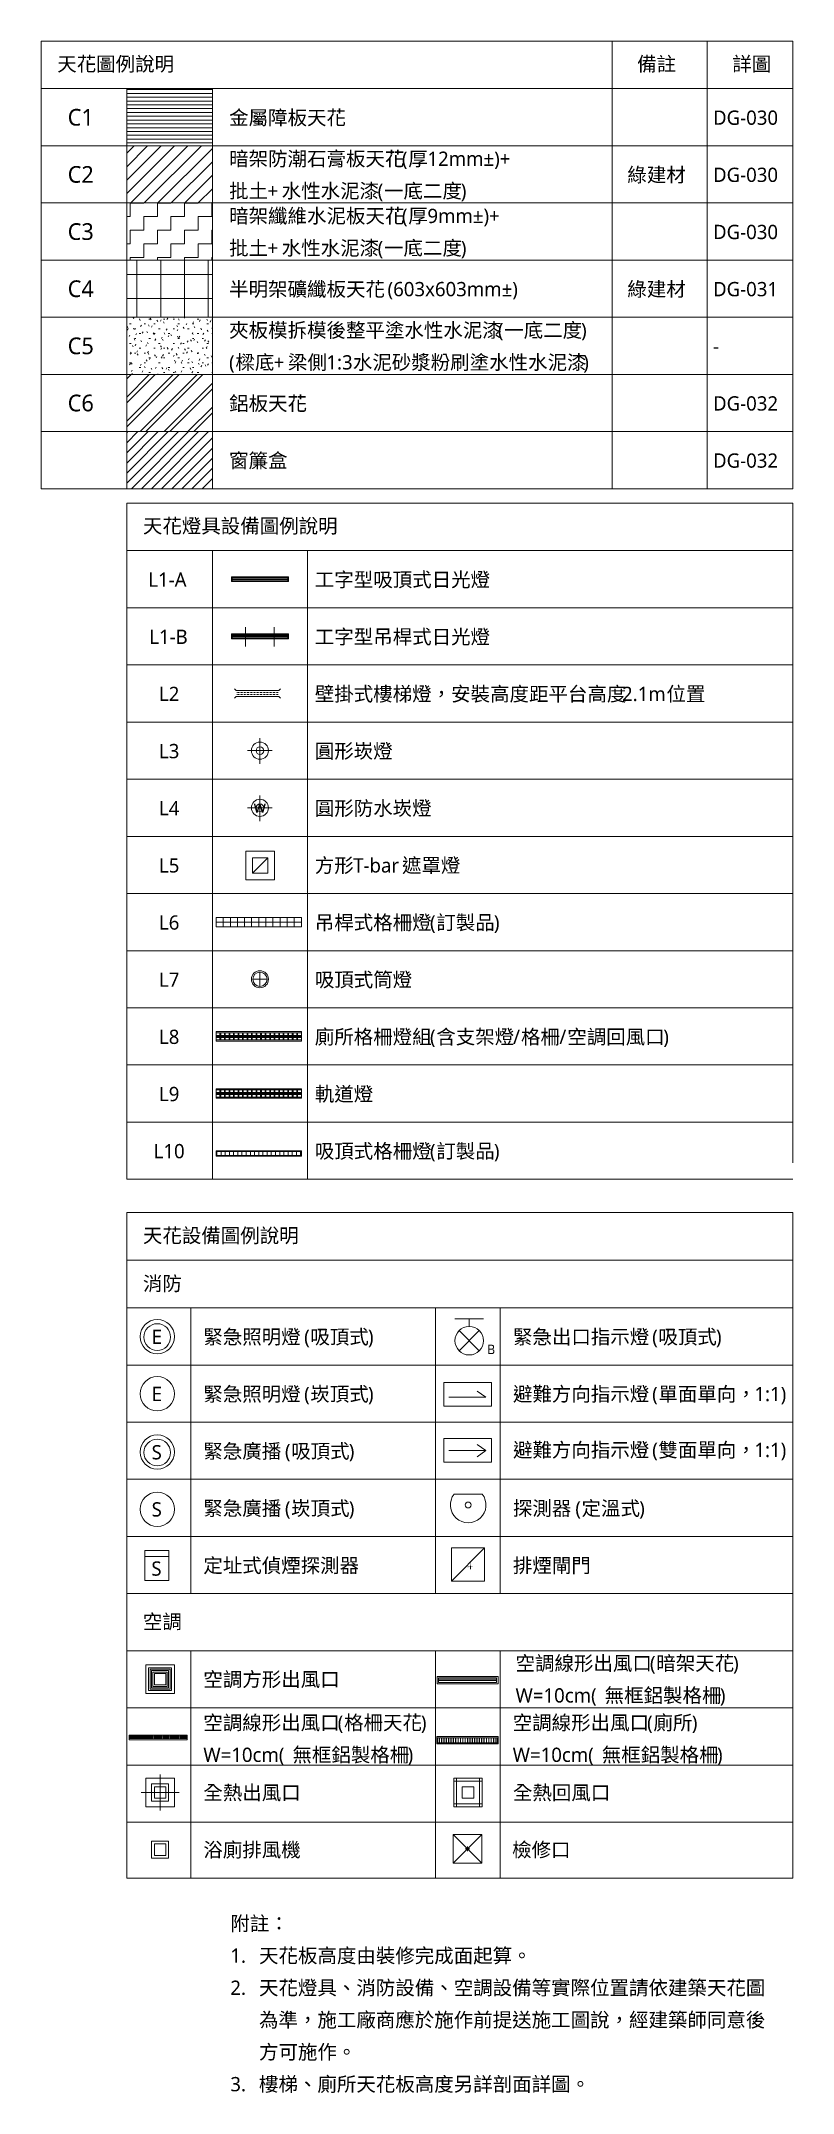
# Model space of a CAD drawing. Header units: centimetres. Extents: x -391356 to -382095, y -768 to 204275.
# Drawn here: x -383675 to -382095, y -768 to 3541 of the extents above.
import ezdxf

# ---------------------------------------------------------------- set-up
doc = ezdxf.new("R2010")
doc.units = ezdxf.units.CM
for name, pattern in [('Dash 1_8_', [0.635, 0.3175, -0.3175]), ('Double dash', [4.28625, 1.5875, -0.47625, 0.635, -0.47625, 0.635, -0.47625]), ('Hidden', [0.45, 0.3, -0.15]), ('隐藏', [0.714375, 0.47625, -0.238125])]:
    doc.linetypes.add(name, pattern=pattern)
for name, color, linetype, lineweight in [('文字註釋', 7, 'Continuous', 5), ('燈具', 7, 'Continuous', 5), ('線', 7, 'Continuous', 5), ('線-2', 7, '隐藏', 5), ('線-3', 7, 'Double dash', 30), ('線-4', 7, 'Dash 1_8_', 5), ('線-5', 7, 'Hidden', 5), ('詳圖項目', 7, 'Continuous', 5)]:
    doc.layers.add(name, color=color, linetype=linetype, lineweight=lineweight)
for name, color, linetype, lineweight, true_color in [('詳圖項目-4', 7, 'Continuous', 5, 0x787878), ('詳圖項目-5', 9, 'Continuous', 5, 0x808080), ('詳圖項目-6', 1, 'Continuous', 15, 0xff0000)]:
    doc.layers.add(name, color=color, linetype=linetype, lineweight=lineweight, true_color=true_color)
doc.styles.add('Microsoft JhengHei UI_1', font='Microsoft JhengHei UI.ttf', dxfattribs={"height": 25})
doc.styles.add('Microsoft JhengHei UI_4', font='Microsoft JhengHei UI.ttf', dxfattribs={"height": 20})
doc.styles.add('Microsoft JhengHei UI_5', font='Microsoft JhengHei UI.ttf', dxfattribs={"height": 35})
doc.styles.add('Microsoft JhengHei UI_6', font='Microsoft JhengHei UI.ttf', dxfattribs={"height": 30})
doc.styles.add('微軟正黑體', font='Microsoft JhengHei.ttf', dxfattribs={"height": 30})

# ---------------------------------------------------------------- blocks, each defined once
blk = doc.blocks.new('Family - ___-2238877-A6_天花圖例')
at = {"layer": '燈具'}
for p, q in [((528.9, 1839.5), (528.9, 1779.5)), ((588.9, 1839.5), (528.9, 1839.5)), ((542.9, 1793.5), (574.9, 1825.5)), ((542.9, 1825.5), (574.9, 1825.5)), ((542.9, 1793.5), (542.9, 1825.5)), ((574.9, 1825.5), (574.9, 1793.5)), ((588.9, 1779.5), (588.9, 1839.5)), ((528.9, 1779.5), (588.9, 1779.5)), ((574.9, 1793.5), (542.9, 1793.5))]:
    blk.add_line(p, q, dxfattribs=at)

msp = doc.modelspace()

# ---------------------------------------------------------------- hatches: boundary and pattern name
at = {"layer": '詳圖項目'}
h = msp.add_hatch(dxfattribs=at)
h.set_pattern_fill('FP_54', color=256, style=0, pattern_type=2)
h.set_pattern_definition([(0, (-382983.9885, 4270.604), (0, 8), [])])
h.paths.add_polyline_path([(-383315.26, 3320.53), (-383315.26, 3440.53), (-383495.26, 3440.53), (-383495.26, 3320.53)])
h = msp.add_hatch(dxfattribs=at)
h.set_pattern_fill('FP_55', color=256, style=0, pattern_type=2)
h.set_pattern_definition([(45, (-383773.763, 0), (-14.14214, 14.14214), [])])
h.paths.add_polyline_path([(-383315.26, 3200.53), (-383315.26, 3320.53), (-383495.26, 3320.53), (-383495.26, 3200.53)])
h = msp.add_hatch(dxfattribs=at)
h.set_pattern_fill('FP_2', color=256, style=0, pattern_type=2)
h.set_pattern_definition([(0, (-383773.763, 0), (28.575, 28.575), [28.575, -28.575]), (90, (-383745.188, 0), (-28.575, 28.575), [28.575, -28.575])])
h.paths.add_polyline_path([(-383315.26, 3080.53), (-383315.26, 3200.53), (-383495.26, 3200.53), (-383495.26, 3080.53)])
at = {"layer": '詳圖項目-4'}
h = msp.add_hatch(dxfattribs=at)
h.set_pattern_fill('FP_56', color=256, style=0, pattern_type=2)
h.set_pattern_definition([(0, (-383773.763, 0), (0, 50), []), (90, (-383773.763, 0), (-50, 3e-15), [])])
h.paths.add_polyline_path([(-383495.26, 2960.53), (-383315.26, 2960.53), (-383315.26, 3080.53), (-383495.26, 3080.53)])
at = {"layer": '詳圖項目-5'}
h = msp.add_hatch(dxfattribs=at)
h.set_pattern_fill('FP_24', color=256, style=0, pattern_type=2)
h.set_pattern_definition([(0, (-383773.763, 0), (40.64, 10.16), [3.353, -27.127, 3.353, -27.127, -162.56]), (0, (-383773.763, 0), (40.64, 10.16), [-60.96, 3.353, -57.607, 3.353, -27.127, -71.12]), (0, (-383773.763, 0), (40.64, 10.16), [-152.4, 3.353, -16.967, 3.353, -47.447]), (120, (-383758.523, 5.08), (-29.118818, 30.115272), [3.353, -27.127, 3.353, -27.127, -162.56]), (120, (-383758.523, 5.08), (-29.118818, 30.115272), [-60.96, 3.353, -57.607, 3.353, -27.127, -71.12]), (120, (-383758.523, 5.08), (-29.118818, 30.115272), [-152.4, 3.353, -16.967, 3.353, -47.447]), (240, (-383753.443, 25.4), (-11.521182, -40.275272), [3.353, -27.127, 3.353, -27.127, -162.56]), (240, (-383753.443, 25.4), (-11.521182, -40.275272), [-60.96, 3.353, -57.607, 3.353, -27.127, -71.12]), (240, (-383753.443, 25.4), (-11.521182, -40.275272), [-152.4, 3.353, -16.967, 3.353, -47.447])])
h.paths.add_polyline_path([(-383495.26, 2840.53), (-383315.26, 2840.53), (-383315.26, 2960.53), (-383495.26, 2960.53)])
h = msp.add_hatch(dxfattribs=at)
h.set_pattern_fill('FP_13', color=256, style=0, pattern_type=2)
h.set_pattern_definition([(45, (-383773.763, 0), (-25.1447, 25.1447), []), (45, (-383773.763, 38.1), (-25.1447, 25.1447), [])])
h.paths.add_polyline_path([(-383315.26, 2720.53), (-383315.26, 2840.53), (-383495.26, 2840.53), (-383495.26, 2720.53)])
at = {"layer": '詳圖項目-6'}
h = msp.add_hatch(dxfattribs=at)
h.set_pattern_fill('FP_25', color=256, style=0, pattern_type=2)
h.set_pattern_definition([(45, (-383773.763, 0), (-10.6066, 10.6066), [])])
h.paths.add_polyline_path([(-383315.26, 2600.53), (-383315.26, 2720.53), (-383495.26, 2720.53), (-383495.26, 2600.53)])

# ---------------------------------------------------------------- linework, layer by layer
at = {"layer": '線'}
for p, q in [((-383675.26, 3540.53), (-382095.26, 3540.53)), ((-383675.26, 3540.53), (-383675.26, 2600.53)), ((-382475.26, 3540.53), (-382475.26, 2600.53)), ((-382275.26, 3540.53), (-382275.26, 2600.53)), ((-382095.26, 3540.53), (-382095.26, 2600.53)), ((-383675.26, 3440.53), (-383495.26, 3440.53)), ((-383315.26, 3440.53), (-383495.26, 3440.53)), ((-383495.26, 3440.53), (-383495.26, 3320.53)), ((-383495.26, 3440.53), (-383495.26, 2840.53)), ((-383315.26, 3440.53), (-382095.26, 3440.53)), ((-383315.26, 3320.53), (-383315.26, 3440.53)), ((-383315.26, 3440.53), (-383315.26, 2840.53)), ((-383675.26, 3320.53), (-383495.26, 3320.53)), ((-383315.26, 3320.53), (-383495.26, 3320.53)), ((-383495.26, 3320.53), (-383495.26, 3200.53)), ((-383315.26, 3320.53), (-382095.26, 3320.53)), ((-383315.26, 3200.53), (-383315.26, 3320.53)), ((-383675.26, 3200.53), (-383495.26, 3200.53)), ((-383315.26, 3200.53), (-383495.26, 3200.53)), ((-383495.26, 3200.53), (-383495.26, 3080.53)), ((-383315.26, 3200.53), (-382095.26, 3200.53)), ((-383315.26, 3080.53), (-383315.26, 3200.53)), ((-383675.26, 3080.53), (-383495.26, 3080.53)), ((-383315.26, 3080.53), (-383495.26, 3080.53)), ((-383495.26, 3080.53), (-383495.26, 2960.53)), ((-383315.26, 3080.53), (-382095.26, 3080.53)), ((-383315.26, 2960.53), (-383315.26, 3080.53)), ((-383675.26, 2960.53), (-383495.26, 2960.53)), ((-383495.26, 2960.53), (-383315.26, 2960.53)), ((-383315.26, 2960.53), (-383495.26, 2960.53)), ((-383495.26, 2960.53), (-383495.26, 2840.53)), ((-383315.26, 2960.53), (-382095.26, 2960.53)), ((-383315.26, 2840.53), (-383315.26, 2960.53)), ((-383675.26, 2840.53), (-382095.26, 2840.53)), ((-383675.26, 2840.53), (-382095.26, 2840.53)), ((-383495.26, 2840.53), (-383315.26, 2840.53)), ((-383315.26, 2840.53), (-383495.26, 2840.53)), ((-383495.26, 2840.53), (-383495.26, 2720.53)), ((-383315.26, 2720.53), (-383315.26, 2840.53)), ((-383675.26, 2720.53), (-383495.26, 2720.53)), ((-383315.26, 2720.53), (-383495.26, 2720.53)), ((-383495.26, 2720.53), (-383495.26, 2600.53)), ((-383495.26, 2720.53), (-383315.26, 2720.53)), ((-383315.26, 2720.53), (-382095.26, 2720.53)), ((-383315.26, 2600.53), (-383315.26, 2720.53)), ((-383675.26, 2600.53), (-382095.26, 2600.53)), ((-383495.26, 2600.53), (-383315.26, 2600.53)), ((-383495.26, 2570.53), (-382095.26, 2570.53)), ((-383495.26, 2570.53), (-383495.26, 2350.53)), ((-382095.26, 2570.53), (-382095.26, 2350.53)), ((-383495.26, 2470.53), (-382095.26, 2470.53)), ((-383315.26, 2470.53), (-383315.26, 1150.53)), ((-383115.26, 2470.53), (-383115.26, 1150.53)), ((-383275.26, 2415.53), (-383155.26, 2415.53)), ((-383275.26, 2405.53), (-383275.26, 2415.53)), ((-383273.76, 2414.03), (-383156.76, 2414.03)), ((-383273.76, 2407.03), (-383273.76, 2414.03)), ((-383156.76, 2407.03), (-383156.76, 2414.03)), ((-383155.26, 2405.53), (-383155.26, 2415.53)), ((-383275.26, 2405.53), (-383155.26, 2405.53)), ((-383274.52, 2411.59), (-383156.02, 2411.59)), ((-383274.52, 2409.59), (-383274.52, 2411.59)), ((-383156.02, 2409.59), (-383274.52, 2409.59)), ((-383273.76, 2407.03), (-383156.76, 2407.03)), ((-383156.02, 2411.59), (-383156.02, 2409.59)), ((-383495.26, 2350.53), (-382095.26, 2350.53)), ((-383495.26, 2350.53), (-382095.26, 2350.53)), ((-383495.26, 2350.53), (-383495.26, 1150.53)), ((-382095.26, 2350.53), (-382095.26, 1185.03)), ((-383275.26, 2295.53), (-383155.26, 2295.53)), ((-383275.26, 2285.53), (-383275.26, 2295.53)), ((-383275.26, 2285.53), (-383155.26, 2285.53)), ((-383274.52, 2291.59), (-383156.02, 2291.59)), ((-383274.52, 2289.59), (-383274.52, 2291.59)), ((-383156.02, 2289.59), (-383274.52, 2289.59)), ((-383273.76, 2294.03), (-383156.76, 2294.03)), ((-383273.76, 2287.03), (-383273.76, 2294.03)), ((-383273.76, 2287.03), (-383156.76, 2287.03)), ((-383245.26, 2269.53), (-383245.26, 2309.53)), ((-383185.26, 2269.53), (-383185.26, 2309.53)), ((-383156.76, 2287.03), (-383156.76, 2294.03)), ((-383156.02, 2291.59), (-383156.02, 2289.59)), ((-383155.26, 2285.53), (-383155.26, 2295.53)), ((-383495.26, 2230.53), (-382095.26, 2230.53)), ((-383265.26, 2176.53), (-383268.79, 2180.06)), ((-383265.26, 2164.53), (-383268.79, 2160.99)), ((-383265.26, 2176.53), (-383175.26, 2176.53)), ((-383265.26, 2164.53), (-383175.26, 2164.53)), ((-383175.26, 2176.53), (-383171.72, 2180.06)), ((-383175.26, 2164.53), (-383171.72, 2160.99)), ((-383495.26, 2110.53), (-382095.26, 2110.53)), ((-383215.26, 2022.53), (-383215.26, 2076.53)), ((-383241.26, 2050.53), (-383189.26, 2050.53)), ((-383495.26, 1990.53), (-382095.26, 1990.53)), ((-383215.26, 1902.53), (-383215.26, 1956.53)), ((-383241.26, 1930.53), (-383189.26, 1930.53)), ((-383495.26, 1870.53), (-382095.26, 1870.53)), ((-383495.26, 1750.53), (-382095.26, 1750.53)), ((-383307.26, 1700.53), (-383128.26, 1700.53)), ((-383307.26, 1700.53), (-383307.26, 1680.53)), ((-383307.26, 1680.53), (-383128.26, 1680.53)), ((-383292.34, 1700.53), (-383292.34, 1680.53)), ((-383277.42, 1700.53), (-383277.42, 1680.53)), ((-383262.51, 1700.53), (-383262.51, 1680.53)), ((-383247.59, 1700.53), (-383247.59, 1680.53)), ((-383232.67, 1700.53), (-383232.67, 1680.53)), ((-383217.76, 1700.53), (-383217.76, 1680.53)), ((-383202.84, 1700.53), (-383202.84, 1680.53)), ((-383187.92, 1700.53), (-383187.92, 1680.53)), ((-383173.01, 1700.53), (-383173.01, 1680.53)), ((-383158.09, 1700.53), (-383158.09, 1680.53)), ((-383143.17, 1700.53), (-383143.17, 1680.53)), ((-383128.26, 1700.53), (-383128.26, 1680.53)), ((-383495.26, 1630.53), (-382095.26, 1630.53)), ((-383230.26, 1570.53), (-383200.26, 1570.53)), ((-383215.26, 1585.53), (-383215.26, 1555.53)), ((-383495.26, 1510.53), (-382095.26, 1510.53)), ((-383307.26, 1460.53), (-383128.26, 1460.53)), ((-383307.26, 1460.53), (-383307.26, 1440.53)), ((-383307.26, 1458.03), (-383128.26, 1458.03)), ((-383307.26, 1452.53), (-383128.26, 1452.53)), ((-383307.26, 1450.53), (-383128.26, 1450.53)), ((-383307.26, 1448.53), (-383128.26, 1448.53)), ((-383307.26, 1443.03), (-383128.26, 1443.03)), ((-383307.26, 1440.53), (-383128.26, 1440.53)), ((-383299.26, 1458.03), (-383299.26, 1443.03)), ((-383297.76, 1458.03), (-383297.76, 1443.03)), ((-383289.76, 1458.03), (-383289.76, 1443.03)), ((-383288.26, 1458.03), (-383288.26, 1443.03)), ((-383280.26, 1458.03), (-383280.26, 1443.03)), ((-383278.76, 1458.03), (-383278.76, 1443.03)), ((-383270.76, 1458.03), (-383270.76, 1443.03)), ((-383269.26, 1458.03), (-383269.26, 1443.03)), ((-383261.26, 1458.03), (-383261.26, 1443.03)), ((-383259.76, 1458.03), (-383259.76, 1443.03)), ((-383251.76, 1458.03), (-383251.76, 1443.03)), ((-383250.26, 1458.03), (-383250.26, 1443.03)), ((-383242.26, 1458.03), (-383242.26, 1443.03)), ((-383240.76, 1458.03), (-383240.76, 1443.03)), ((-383232.76, 1458.03), (-383232.76, 1443.03)), ((-383231.26, 1458.03), (-383231.26, 1443.03)), ((-383223.26, 1458.03), (-383223.26, 1443.03)), ((-383221.76, 1458.03), (-383221.76, 1443.03)), ((-383213.76, 1458.03), (-383213.76, 1443.03)), ((-383212.26, 1458.03), (-383212.26, 1443.03)), ((-383204.26, 1458.03), (-383204.26, 1443.03)), ((-383202.76, 1458.03), (-383202.76, 1443.03)), ((-383194.76, 1458.03), (-383194.76, 1443.03)), ((-383193.26, 1458.03), (-383193.26, 1443.03)), ((-383185.26, 1458.03), (-383185.26, 1443.03)), ((-383183.76, 1458.03), (-383183.76, 1443.03)), ((-383175.76, 1458.03), (-383175.76, 1443.03)), ((-383174.26, 1458.03), (-383174.26, 1443.03)), ((-383166.26, 1458.03), (-383166.26, 1443.03)), ((-383164.76, 1458.03), (-383164.76, 1443.03)), ((-383156.76, 1458.03), (-383156.76, 1443.03)), ((-383155.26, 1458.03), (-383155.26, 1443.03)), ((-383147.26, 1458.03), (-383147.26, 1443.03)), ((-383145.76, 1458.03), (-383145.76, 1443.03)), ((-383137.76, 1458.03), (-383137.76, 1443.03)), ((-383136.26, 1458.03), (-383136.26, 1443.03)), ((-383128.26, 1460.53), (-383128.26, 1440.53)), ((-383495.26, 1390.53), (-382095.26, 1390.53)), ((-383307.26, 1340.53), (-383128.26, 1340.53)), ((-383307.26, 1340.53), (-383307.26, 1320.53)), ((-383307.26, 1338.03), (-383128.26, 1338.03)), ((-383299.26, 1338.03), (-383299.26, 1323.03)), ((-383297.76, 1338.03), (-383297.76, 1323.03)), ((-383289.76, 1338.03), (-383289.76, 1323.03)), ((-383288.26, 1338.03), (-383288.26, 1323.03)), ((-383280.26, 1338.03), (-383280.26, 1323.03)), ((-383278.76, 1338.03), (-383278.76, 1323.03)), ((-383270.76, 1338.03), (-383270.76, 1323.03)), ((-383269.26, 1338.03), (-383269.26, 1323.03)), ((-383261.26, 1338.03), (-383261.26, 1323.03)), ((-383259.76, 1338.03), (-383259.76, 1323.03)), ((-383251.76, 1338.03), (-383251.76, 1323.03)), ((-383250.26, 1338.03), (-383250.26, 1323.03)), ((-383242.26, 1338.03), (-383242.26, 1323.03)), ((-383240.76, 1338.03), (-383240.76, 1323.03)), ((-383232.76, 1338.03), (-383232.76, 1323.03)), ((-383231.26, 1338.03), (-383231.26, 1323.03)), ((-383223.26, 1338.03), (-383223.26, 1323.03)), ((-383221.76, 1338.03), (-383221.76, 1323.03)), ((-383213.76, 1338.03), (-383213.76, 1323.03)), ((-383212.26, 1338.03), (-383212.26, 1323.03)), ((-383204.26, 1338.03), (-383204.26, 1323.03)), ((-383202.76, 1338.03), (-383202.76, 1323.03)), ((-383194.76, 1338.03), (-383194.76, 1323.03)), ((-383193.26, 1338.03), (-383193.26, 1323.03)), ((-383185.26, 1338.03), (-383185.26, 1323.03)), ((-383183.76, 1338.03), (-383183.76, 1323.03)), ((-383175.76, 1338.03), (-383175.76, 1323.03)), ((-383174.26, 1338.03), (-383174.26, 1323.03)), ((-383166.26, 1338.03), (-383166.26, 1323.03)), ((-383164.76, 1338.03), (-383164.76, 1323.03)), ((-383156.76, 1338.03), (-383156.76, 1323.03)), ((-383155.26, 1338.03), (-383155.26, 1323.03)), ((-383147.26, 1338.03), (-383147.26, 1323.03)), ((-383145.76, 1338.03), (-383145.76, 1323.03)), ((-383137.76, 1338.03), (-383137.76, 1323.03)), ((-383136.26, 1338.03), (-383136.26, 1323.03)), ((-383128.26, 1340.53), (-383128.26, 1320.53)), ((-383307.26, 1332.53), (-383128.26, 1332.53)), ((-383307.26, 1330.53), (-383128.26, 1330.53)), ((-383307.26, 1328.53), (-383128.26, 1328.53)), ((-383307.26, 1323.03), (-383128.26, 1323.03)), ((-383307.26, 1320.53), (-383128.26, 1320.53)), ((-383495.26, 1270.53), (-382095.26, 1270.53)), ((-383307.26, 1210.53), (-383307.26, 1198.79)), ((-383128.26, 1210.53), (-383307.26, 1210.53)), ((-383129.72, 1209.06), (-383305.79, 1209.06)), ((-383305.79, 1209.06), (-383305.79, 1200.25)), ((-383296.98, 1200.25), (-383296.98, 1209.06)), ((-383288.18, 1200.25), (-383288.18, 1209.06)), ((-383279.38, 1200.25), (-383279.38, 1209.06)), ((-383270.57, 1200.25), (-383270.57, 1209.06)), ((-383261.77, 1200.25), (-383261.77, 1209.06)), ((-383252.97, 1200.25), (-383252.97, 1209.06)), ((-383244.17, 1200.25), (-383244.17, 1209.06)), ((-383235.36, 1200.25), (-383235.36, 1209.06)), ((-383226.56, 1200.25), (-383226.56, 1209.06)), ((-383217.76, 1200.25), (-383217.76, 1209.06)), ((-383208.95, 1200.25), (-383208.95, 1209.06)), ((-383200.15, 1200.25), (-383200.15, 1209.06)), ((-383191.35, 1200.25), (-383191.35, 1209.06)), ((-383182.54, 1200.25), (-383182.54, 1209.06)), ((-383173.74, 1200.25), (-383173.74, 1209.06)), ((-383164.94, 1200.25), (-383164.94, 1209.06)), ((-383156.13, 1200.25), (-383156.13, 1209.06)), ((-383147.33, 1200.25), (-383147.33, 1209.06)), ((-383138.53, 1200.25), (-383138.53, 1209.06)), ((-383129.72, 1200.25), (-383129.72, 1209.06)), ((-383129.72, 1200.25), (-383129.72, 1209.06)), ((-383128.26, 1198.79), (-383128.26, 1210.53)), ((-383307.26, 1198.79), (-383128.26, 1198.79)), ((-383305.79, 1200.25), (-383129.72, 1200.25)), ((-383495.26, 1150.53), (-382095.26, 1150.53)), ((-383495.26, 1080.53), (-382095.26, 1080.53)), ((-383495.26, 1080.53), (-383495.26, -317.16)), ((-382095.26, 1080.53), (-382095.26, -317.16)), ((-383495.26, 980.53), (-382095.26, 980.53)), ((-383495.26, 880.53), (-382095.26, 880.53)), ((-383360.26, 880.53), (-383360.26, 280.53)), ((-382846.55, 880.53), (-382846.55, 280.53)), ((-382710.74, 880.53), (-382710.74, 280.53)), ((-382805.6, 857.64), (-382745.6, 857.64)), ((-382796.81, 790.43), (-382754.38, 832.85)), ((-382754.38, 790.43), (-382796.81, 832.85)), ((-382775.6, 857.64), (-382775.6, 841.64)), ((-383495.26, 760.5), (-382095.26, 760.5)), ((-382828.55, 724), (-382728.55, 724)), ((-382828.55, 674), (-382828.55, 724)), ((-382818.55, 693.16), (-382740.64, 693.16)), ((-382758.66, 705.78), (-382740.64, 693.16)), ((-382728.55, 724), (-382728.55, 674)), ((-382728.55, 674), (-382828.55, 674)), ((-383495.26, 640.53), (-382095.26, 640.53)), ((-382828.55, 606.53), (-382728.55, 606.53)), ((-382828.55, 556.53), (-382828.55, 606.53)), ((-382728.55, 606.53), (-382728.55, 556.53)), ((-382818.55, 580.69), (-382740.64, 580.69)), ((-382758.66, 593.31), (-382740.64, 580.69)), ((-382758.66, 568.07), (-382740.64, 580.69)), ((-383495.26, 520.53), (-382095.26, 520.53)), ((-382728.55, 556.53), (-382828.55, 556.53)), ((-382807.33, 489.48), (-382748.14, 489.48)), ((-383495.26, 400.53), (-382095.26, 400.53)), ((-383456.77, 308.25), (-383456.77, 370.75)), ((-383456.77, 370.75), (-383406.77, 370.75)), ((-383456.77, 358.25), (-383406.77, 358.25)), ((-383406.77, 370.75), (-383406.77, 308.25)), ((-382813.11, 376.84), (-382743.11, 376.84)), ((-382813.11, 306.84), (-382813.11, 376.84)), ((-382743.11, 376.84), (-382813.11, 306.84)), ((-382743.11, 376.84), (-382743.11, 306.84)), ((-383406.77, 308.25), (-383456.77, 308.25)), ((-382743.11, 306.84), (-382813.11, 306.84)), ((-383495.26, 280.53), (-382095.26, 280.53)), ((-383495.26, 160.53), (-382095.26, 160.53)), ((-383455.12, 130.84), (-383395.12, 130.84)), ((-383455.12, 70.84), (-383455.12, 130.84)), ((-383395.12, 130.84), (-383395.12, 70.84)), ((-383360.26, 160.53), (-383360.26, -317.16)), ((-382846.55, 160.53), (-382846.55, -317.16)), ((-382710.74, 160.53), (-382710.74, -317.16)), ((-383449.12, 124.84), (-383401.12, 124.84)), ((-383449.12, 76.84), (-383449.12, 124.84)), ((-383446.12, 121.84), (-383404.12, 121.84)), ((-383446.12, 79.84), (-383446.12, 121.84)), ((-383443.12, 118.84), (-383407.12, 118.84)), ((-383443.12, 82.84), (-383443.12, 118.84)), ((-383440.12, 115.84), (-383410.12, 115.84)), ((-383440.12, 85.84), (-383440.12, 115.84)), ((-383437.12, 112.84), (-383413.12, 112.84)), ((-383437.12, 88.84), (-383437.12, 112.84)), ((-383413.12, 88.84), (-383437.12, 88.84)), ((-383413.12, 112.84), (-383413.12, 88.84)), ((-383410.12, 115.84), (-383410.12, 85.84)), ((-383407.12, 118.84), (-383407.12, 82.84)), ((-383404.12, 121.84), (-383404.12, 79.84)), ((-383401.12, 124.84), (-383401.12, 76.84)), ((-382842.97, 106.75), (-382842.97, 90.75)), ((-382714.97, 106.75), (-382842.97, 106.75)), ((-382842.97, 90.75), (-382714.97, 90.75)), ((-382717.97, 103.75), (-382839.97, 103.75)), ((-382839.97, 93.75), (-382839.97, 103.75)), ((-382839.97, 100.75), (-382717.97, 100.75)), ((-382839.97, 97.75), (-382717.97, 97.75)), ((-382717.97, 93.75), (-382839.97, 93.75)), ((-382717.97, 103.75), (-382717.97, 93.75)), ((-382714.97, 90.75), (-382714.97, 106.75)), ((-383395.12, 70.84), (-383455.12, 70.84)), ((-383401.12, 76.84), (-383449.12, 76.84)), ((-383404.12, 79.84), (-383446.12, 79.84)), ((-383407.12, 82.84), (-383443.12, 82.84)), ((-383410.12, 85.84), (-383440.12, 85.84)), ((-383495.26, 40.53), (-382095.26, 40.53)), ((-383368.23, -16.74), (-383490.23, -16.74)), ((-383490.23, -26.74), (-383490.23, -16.74)), ((-383368.23, -26.74), (-383490.23, -26.74)), ((-383368.23, -16.74), (-383368.23, -26.74)), ((-382843.77, -19.67), (-382714.38, -19.67)), ((-382843.77, -34.57), (-382843.77, -19.67)), ((-382714.38, -34.57), (-382843.77, -34.57)), ((-382842.07, -22.1), (-382716.08, -22.1)), ((-382842.07, -32.88), (-382842.07, -22.1)), ((-382716.08, -32.88), (-382842.07, -32.88)), ((-382838.81, -22.1), (-382838.81, -32.88)), ((-382838.31, -22.1), (-382838.31, -32.88)), ((-382833.84, -22.1), (-382833.84, -32.88)), ((-382833.34, -22.1), (-382833.34, -32.88)), ((-382828.88, -22.1), (-382828.88, -32.88)), ((-382828.38, -22.1), (-382828.38, -32.88)), ((-382823.92, -22.1), (-382823.92, -32.88)), ((-382823.42, -22.1), (-382823.42, -32.88)), ((-382818.95, -22.1), (-382818.95, -32.88)), ((-382818.45, -22.1), (-382818.45, -32.88)), ((-382813.99, -22.1), (-382813.99, -32.88)), ((-382813.49, -22.1), (-382813.49, -32.88)), ((-382809.03, -22.1), (-382809.03, -32.88)), ((-382808.53, -22.1), (-382808.53, -32.88)), ((-382804.07, -22.1), (-382804.07, -32.88)), ((-382803.57, -22.1), (-382803.57, -32.88)), ((-382799.1, -22.1), (-382799.1, -32.88)), ((-382798.6, -22.1), (-382798.6, -32.88)), ((-382794.14, -22.1), (-382794.14, -32.88)), ((-382793.64, -22.1), (-382793.64, -32.88)), ((-382789.18, -22.1), (-382789.18, -32.88)), ((-382788.68, -22.1), (-382788.68, -32.88)), ((-382784.22, -22.1), (-382784.22, -32.88)), ((-382784.22, -22.1), (-382784.22, -32.88)), ((-382783.72, -22.1), (-382783.72, -32.88)), ((-382783.72, -22.1), (-382783.72, -32.88)), ((-382779.25, -22.1), (-382779.25, -32.88)), ((-382778.75, -22.1), (-382778.75, -32.88)), ((-382774.29, -22.1), (-382774.29, -32.88)), ((-382773.79, -22.1), (-382773.79, -32.88)), ((-382769.33, -22.1), (-382769.33, -32.88)), ((-382768.83, -22.1), (-382768.83, -32.88)), ((-382764.37, -22.1), (-382764.37, -32.88)), ((-382763.87, -22.1), (-382763.87, -32.88)), ((-382759.4, -22.1), (-382759.4, -32.88)), ((-382758.9, -22.1), (-382758.9, -32.88)), ((-382754.44, -22.1), (-382754.44, -32.88)), ((-382753.94, -22.1), (-382753.94, -32.88)), ((-382749.48, -22.1), (-382749.48, -32.88)), ((-382748.98, -22.1), (-382748.98, -32.88)), ((-382744.51, -22.1), (-382744.51, -32.88)), ((-382744.01, -22.1), (-382744.01, -32.88)), ((-382739.55, -22.1), (-382739.55, -32.88)), ((-382739.05, -22.1), (-382739.05, -32.88)), ((-382734.59, -22.1), (-382734.59, -32.88)), ((-382734.59, -22.1), (-382734.59, -32.88)), ((-382734.09, -22.1), (-382734.09, -32.88)), ((-382734.09, -22.1), (-382734.09, -32.88)), ((-382729.63, -22.1), (-382729.63, -32.88)), ((-382729.63, -22.1), (-382729.63, -32.88)), ((-382729.13, -22.1), (-382729.13, -32.88)), ((-382729.13, -22.1), (-382729.13, -32.88)), ((-382724.66, -22.1), (-382724.66, -32.88)), ((-382724.16, -22.1), (-382724.16, -32.88)), ((-382719.7, -22.1), (-382719.7, -32.88)), ((-382719.2, -22.1), (-382719.2, -32.88)), ((-382716.08, -22.1), (-382716.08, -32.88)), ((-382714.38, -19.67), (-382714.38, -34.57)), ((-383495.26, -79.47), (-382095.26, -79.47)), ((-383455.12, -107.16), (-383395.12, -107.16)), ((-383455.12, -167.16), (-383455.12, -107.16)), ((-383443.12, -119.16), (-383407.12, -119.16)), ((-383443.12, -155.16), (-383443.12, -119.16)), ((-383437.12, -125.16), (-383413.12, -125.16)), ((-383437.12, -149.16), (-383437.12, -125.16)), ((-383425.12, -137.16), (-383425.12, -99.16)), ((-383413.12, -125.16), (-383413.12, -149.16)), ((-383407.12, -119.16), (-383407.12, -155.16)), ((-383395.12, -107.16), (-383395.12, -167.16)), ((-382808.11, -107.16), (-382748.11, -107.16)), ((-382808.11, -167.16), (-382808.11, -107.16)), ((-382808.11, -113.16), (-382748.11, -113.16)), ((-382802.11, -167.16), (-382802.11, -107.16)), ((-382790.11, -125.16), (-382766.11, -125.16)), ((-382790.11, -149.16), (-382790.11, -125.16)), ((-382766.11, -125.16), (-382766.11, -149.16)), ((-382754.11, -107.16), (-382754.11, -167.16)), ((-382748.11, -107.16), (-382748.11, -167.16)), ((-383425.12, -137.16), (-383465.12, -137.16)), ((-383395.12, -167.16), (-383455.12, -167.16)), ((-383407.12, -155.16), (-383443.12, -155.16)), ((-383413.12, -149.16), (-383437.12, -149.16)), ((-383425.12, -137.16), (-383385.12, -137.16)), ((-383425.12, -137.16), (-383425.12, -175.16)), ((-382748.11, -161.16), (-382808.11, -161.16)), ((-382748.11, -167.16), (-382808.11, -167.16)), ((-382766.11, -149.16), (-382790.11, -149.16)), ((-383495.26, -199.47), (-382095.26, -199.47)), ((-383443.12, -239.16), (-383407.12, -239.16)), ((-383443.12, -275.16), (-383443.12, -239.16)), ((-383437.12, -245.16), (-383413.12, -245.16)), ((-383437.12, -269.16), (-383437.12, -245.16)), ((-383413.12, -245.16), (-383413.12, -269.16)), ((-383407.12, -239.16), (-383407.12, -275.16)), ((-382808.96, -225.47), (-382748.96, -225.47)), ((-382808.96, -285.47), (-382808.96, -225.47)), ((-382748.96, -225.47), (-382808.96, -285.47)), ((-382748.96, -285.47), (-382808.96, -225.47)), ((-382748.96, -225.47), (-382748.96, -285.47)), ((-383407.12, -275.16), (-383443.12, -275.16)), ((-383413.12, -269.16), (-383437.12, -269.16)), ((-382748.96, -285.47), (-382808.96, -285.47)), ((-383495.26, -317.16), (-382095.26, -317.16))]:
    msp.add_line(p, q, dxfattribs=at)
for centre, radius in [((-383215.26, 2050.53), 18), ((-383215.26, 2050.53), 8), ((-383215.26, 1930.53), 18), ((-383215.26, 1930.53), 8), ((-383215.26, 1570.53), 18), ((-383215.26, 1570.53), 15), ((-383431.03, 820.1), 36), ((-383431.03, 819.22), 28), ((-382775.6, 811.64), 30), ((-383431.03, 700.1), 36), ((-383431.03, 577.73), 36), ((-383431.03, 576.85), 28), ((-383431.03, 457.73), 36), ((-382777.74, 466.62), 6.23)]:
    msp.add_circle(centre, radius, dxfattribs=at)
msp.add_arc((-382777.74, 466.62), 37.39, 142.33011, 37.66989, dxfattribs=at)
at = {"layer": '線-2'}
for p, q in [((-382773.11, 346.84), (-382773.11, 331.84)), ((-382778.11, 336.84), (-382768.11, 336.84)), ((-382783.96, -255.47), (-382773.96, -255.47)), ((-382778.96, -250.47), (-382778.96, -260.47))]:
    msp.add_line(p, q, dxfattribs=at)
at = {"layer": '線-3'}
for p, q in [((-383490.23, -19.74), (-383368.23, -19.74)), ((-383490.23, -22.74), (-383368.23, -22.74))]:
    msp.add_line(p, q, dxfattribs=at)
at = {"layer": '線-4'}
for p, q in [((-383265.26, 2172.53), (-383175.26, 2172.53)), ((-383265.26, 2168.53), (-383175.26, 2168.53))]:
    msp.add_line(p, q, dxfattribs=at)
at = {"layer": '線-5'}
msp.add_line((-383307.26, 1690.53), (-383128.26, 1690.53), dxfattribs=at)

# ---------------------------------------------------------------- block references
at = {"layer": '燈具'}
msp.add_blockref('Family - ___-2238877-A6_天花圖例', (-383773.76, 0), dxfattribs=at)

# ---------------------------------------------------------------- texts
at = {"layer": '文字註釋', "attachment_point": 1}
for s, insert, char_height, width, style in [('天花圖例說明', (-383641.2, 3507.42), 30, 293.4176, 'Microsoft JhengHei UI_6'), ('備註', (-382422.75, 3507.42), 30, 97.8059, 'Microsoft JhengHei UI_6'), ('詳圖', (-382222.75, 3507.42), 30, 97.8059, 'Microsoft JhengHei UI_6'), ('C1', (-383619.2, 3397.99), 35, 68.9451, 'Microsoft JhengHei UI_5'), ('金屬障板天花', (-383280.03, 3394.63), 30, 293.4176, 'Microsoft JhengHei UI_6'), ('DG-030', (-382263.22, 3394.62), 30, 177.9746, 'Microsoft JhengHei UI_6'), ('C2', (-383619.2, 3277.99), 35, 68.9451, 'Microsoft JhengHei UI_5'), ('暗架防潮石膏板天花', (-383280.03, 3308.38), 30, 440.1264, 'Microsoft JhengHei UI_6'), ('\\fMicrosoft JhengHei UI|b0|i0|c136|p34|;(', (-382916.89, 3308.38), 30, 16.0337, 'Microsoft JhengHei UI_6'), ('\\fMicrosoft JhengHei UI|b0|i0|c136|p34|;厚', (-382903.66, 3308.38), 30, 48.9029, 'Microsoft JhengHei UI_6'), ('12mm±)+', (-382863.31, 3308.38), 30, 235.6961, 'Microsoft JhengHei UI_6'), ('綠建材', (-382443.26, 3274.63), 30, 146.7088, 'Microsoft JhengHei UI_6'), ('DG-030', (-382263.22, 3274.62), 30, 177.9746, 'Microsoft JhengHei UI_6'), ('批土', (-383280.03, 3240.91), 30, 97.8059, 'Microsoft JhengHei UI_6'), ('\\fMicrosoft JhengHei UI|b0|i0|c136|p34|;+', (-383199.33, 3240.91), 30, 36.0759, 'Microsoft JhengHei UI_6'), ('水性水泥漆', (-383169.56, 3240.91), 30, 244.5147, 'Microsoft JhengHei UI_6'), ('\\fMicrosoft JhengHei UI|b0|i0|c136|p34|;(', (-382967.82, 3240.91), 30, 16.0337, 'Microsoft JhengHei UI_6'), ('一底二度', (-382954.59, 3240.91), 30, 195.6118, 'Microsoft JhengHei UI_6'), ('\\fMicrosoft JhengHei UI|b0|i0|c136|p34|;)', (-382793.19, 3240.91), 30, 16.0338, 'Microsoft JhengHei UI_6'), ('暗架纖維水泥板天花', (-383280.03, 3188.38), 30, 440.1264, 'Microsoft JhengHei UI_6'), ('\\fMicrosoft JhengHei UI|b0|i0|c136|p34|;(', (-382916.89, 3188.38), 30, 16.0337, 'Microsoft JhengHei UI_6'), ('\\fMicrosoft JhengHei UI|b0|i0|c136|p34|;厚', (-382903.66, 3188.38), 30, 48.9029, 'Microsoft JhengHei UI_6'), ('9mm±)+', (-382863.31, 3188.38), 30, 207.6371, 'Microsoft JhengHei UI_6'), ('C3', (-383619.2, 3157.99), 35, 68.9451, 'Microsoft JhengHei UI_5'), ('DG-030', (-382263.22, 3154.62), 30, 177.9746, 'Microsoft JhengHei UI_6'), ('批土', (-383280.03, 3120.91), 30, 97.8059, 'Microsoft JhengHei UI_6'), ('\\fMicrosoft JhengHei UI|b0|i0|c136|p34|;+', (-383199.33, 3120.91), 30, 36.0759, 'Microsoft JhengHei UI_6'), ('水性水泥漆', (-383169.56, 3120.91), 30, 244.5147, 'Microsoft JhengHei UI_6'), ('\\fMicrosoft JhengHei UI|b0|i0|c136|p34|;(', (-382967.82, 3120.91), 30, 16.0337, 'Microsoft JhengHei UI_6'), ('一底二度', (-382954.59, 3120.91), 30, 195.6118, 'Microsoft JhengHei UI_6'), ('\\fMicrosoft JhengHei UI|b0|i0|c136|p34|;)', (-382793.19, 3120.91), 30, 16.0338, 'Microsoft JhengHei UI_6'), ('C4', (-383619.2, 3037.99), 35, 68.9451, 'Microsoft JhengHei UI_5'), ('半明架礦纖板天花', (-383280.03, 3034.63), 30, 391.2235, 'Microsoft JhengHei UI_6'), (' (603x603mm±)', (-382957.23, 3034.63), 30, 363.9661, 'Microsoft JhengHei UI_6'), ('綠建材', (-382443.26, 3034.63), 30, 146.7088, 'Microsoft JhengHei UI_6'), ('DG-031', (-382263.22, 3034.62), 30, 177.9746, 'Microsoft JhengHei UI_6'), ('夾板模拆模後整平塗水性水泥漆', (-383280.03, 2948.38), 30, 684.6411, 'Microsoft JhengHei UI_6'), ('\\fMicrosoft JhengHei UI|b0|i0|c136|p34|;(', (-382715.14, 2948.38), 30, 16.0338, 'Microsoft JhengHei UI_6'), ('一底二度', (-382701.91, 2948.38), 30, 195.6118, 'Microsoft JhengHei UI_6'), ('\\fMicrosoft JhengHei UI|b0|i0|c136|p34|;)', (-382540.52, 2948.38), 30, 16.0337, 'Microsoft JhengHei UI_6'), ('C5', (-383619.2, 2917.99), 35, 68.9451, 'Microsoft JhengHei UI_5'), ('\\fMicrosoft JhengHei UI|b0|i0|c136|p34|;-', (-382263.22, 2914.62), 30, 20.8439, 'Microsoft JhengHei UI_6'), ('\\fMicrosoft JhengHei UI|b0|i0|c136|p34|;(', (-383280.03, 2880.91), 30, 16.0338, 'Microsoft JhengHei UI_6'), ('樑底', (-383266.8, 2880.91), 30, 97.8059, 'Microsoft JhengHei UI_6'), ('\\fMicrosoft JhengHei UI|b0|i0|c136|p34|;+', (-383186.1, 2880.91), 30, 36.0759, 'Microsoft JhengHei UI_6'), ('梁側', (-383156.33, 2880.91), 30, 97.8059, 'Microsoft JhengHei UI_6'), ('1:3', (-383075.64, 2880.91), 30, 67.3417, 'Microsoft JhengHei UI_6'), ('水泥砂漿粉刷塗水性水泥漆', (-383020.07, 2880.91), 30, 586.8352, 'Microsoft JhengHei UI_6'), ('\\fMicrosoft JhengHei UI|b0|i0|c136|p34|;)', (-382535.89, 2880.91), 30, 16.0338, 'Microsoft JhengHei UI_6'), ('C6', (-383619.2, 2797.99), 35, 68.9451, 'Microsoft JhengHei UI_5'), ('鋁板天花', (-383280.03, 2794.63), 30, 195.6118, 'Microsoft JhengHei UI_6'), ('DG-032', (-382263.22, 2794.62), 30, 177.9746, 'Microsoft JhengHei UI_6'), ('窗簾盒', (-383280.03, 2674.63), 30, 146.7088, 'Microsoft JhengHei UI_6'), ('DG-032', (-382263.22, 2674.62), 30, 177.9746, 'Microsoft JhengHei UI_6'), ('天花燈具設備圖例說明', (-383461.2, 2537.42), 30, 489.0294, 'Microsoft JhengHei UI_6'), ('L1-A', (-383449.84, 2424.62), 30, 107.4261, 'Microsoft JhengHei UI_6'), ('工字型吸頂式日光燈', (-383100.03, 2424.63), 30, 440.1264, 'Microsoft JhengHei UI_6'), ('L1-B', (-383447.86, 2304.62), 30, 103.4177, 'Microsoft JhengHei UI_6'), ('工字型吊桿式日光燈', (-383100.03, 2304.63), 30, 440.1264, 'Microsoft JhengHei UI_6'), ('L2', (-383427.35, 2184.62), 30, 52.9114, 'Microsoft JhengHei UI_6'), ('壁掛式樓梯燈，安裝高度距平台高度', (-383100.03, 2184.63), 30, 782.447, 'Microsoft JhengHei UI_6'), ('2.1m', (-382454.44, 2184.63), 30, 113.0379, 'Microsoft JhengHei UI_6'), ('位置', (-382361.18, 2184.63), 30, 97.8059, 'Microsoft JhengHei UI_6'), ('圓形崁燈', (-383100.03, 2064.63), 30, 195.6118, 'Microsoft JhengHei UI_6'), ('L3', (-383427.35, 2064.62), 30, 52.9114, 'Microsoft JhengHei UI_6'), ('L4', (-383427.35, 1944.62), 30, 52.9114, 'Microsoft JhengHei UI_6'), ('\\fMicrosoft JhengHei UI|b0|i0|c136|p34|;w', (-383228.34, 1945.17), 25, 32.0675, 'Microsoft JhengHei UI_1'), ('圓形防水崁燈', (-383100.03, 1944.63), 30, 293.4176, 'Microsoft JhengHei UI_6'), ('L5', (-383427.35, 1824.62), 30, 52.9114, 'Microsoft JhengHei UI_6'), ('方形', (-383100.03, 1824.63), 30, 97.8059, 'Microsoft JhengHei UI_6'), ('T-bar', (-383019.33, 1824.63), 30, 124.2616, 'Microsoft JhengHei UI_6'), ('遮罩燈', (-382916.8, 1824.63), 30, 146.7088, 'Microsoft JhengHei UI_6'), ('L6', (-383427.35, 1704.62), 30, 52.9114, 'Microsoft JhengHei UI_6'), ('吊桿式格柵燈', (-383100.03, 1704.63), 30, 293.4176, 'Microsoft JhengHei UI_6'), ('\\fMicrosoft JhengHei UI|b0|i0|c136|p34|;(', (-382857.93, 1704.63), 30, 16.0337, 'Microsoft JhengHei UI_6'), ('訂製品', (-382844.7, 1704.63), 30, 146.7088, 'Microsoft JhengHei UI_6'), ('\\fMicrosoft JhengHei UI|b0|i0|c136|p34|;)', (-382723.66, 1704.63), 30, 16.0337, 'Microsoft JhengHei UI_6'), ('L7', (-383427.35, 1584.62), 30, 52.9114, 'Microsoft JhengHei UI_6'), ('吸頂式筒燈', (-383100.03, 1584.63), 30, 244.5147, 'Microsoft JhengHei UI_6'), ('L8', (-383427.35, 1464.62), 30, 52.9114, 'Microsoft JhengHei UI_6'), ('廁所格柵燈組', (-383100.03, 1464.63), 30, 293.4176, 'Microsoft JhengHei UI_6'), ('含支架燈', (-382844.7, 1464.63), 30, 195.6118, 'Microsoft JhengHei UI_6'), ('格柵', (-382666.77, 1464.63), 30, 97.8059, 'Microsoft JhengHei UI_6'), ('空調回風口', (-382569.54, 1464.63), 30, 244.5147, 'Microsoft JhengHei UI_6'), ('\\fMicrosoft JhengHei UI|b0|i0|c136|p34|;(', (-382857.93, 1464.63), 30, 16.0337, 'Microsoft JhengHei UI_6'), ('\\fMicrosoft JhengHei UI|b0|i0|c136|p34|;/', (-382683.31, 1464.63), 30, 20.0422, 'Microsoft JhengHei UI_6'), ('\\fMicrosoft JhengHei UI|b0|i0|c136|p34|;/', (-382586.07, 1464.63), 30, 20.0422, 'Microsoft JhengHei UI_6'), ('\\fMicrosoft JhengHei UI|b0|i0|c136|p34|;)', (-382367.79, 1464.63), 30, 16.0338, 'Microsoft JhengHei UI_6'), ('L9', (-383427.35, 1344.62), 30, 52.9114, 'Microsoft JhengHei UI_6'), ('軌道燈', (-383100.03, 1344.63), 30, 146.7088, 'Microsoft JhengHei UI_6'), ('L10', (-383438.6, 1224.62), 30, 80.9704, 'Microsoft JhengHei UI_6'), ('吸頂式格柵燈', (-383100.03, 1224.63), 30, 293.4176, 'Microsoft JhengHei UI_6'), ('\\fMicrosoft JhengHei UI|b0|i0|c136|p34|;(', (-382857.93, 1224.63), 30, 16.0337, 'Microsoft JhengHei UI_6'), ('訂製品', (-382844.7, 1224.63), 30, 146.7088, 'Microsoft JhengHei UI_6'), ('\\fMicrosoft JhengHei UI|b0|i0|c136|p34|;)', (-382723.66, 1224.63), 30, 16.0337, 'Microsoft JhengHei UI_6'), ('天花設備圖例說明', (-383461.2, 1047.42), 30, 391.2235, 'Microsoft JhengHei UI_6'), ('消防', (-383461.2, 946.67), 30, 97.8059, 'Microsoft JhengHei UI_6'), ('\\f微軟正黑體|b0|i0|c136|p34|;E', (-383442.87, 834.75), 30, 26.4557, '微軟正黑體'), ('緊急照明燈', (-383334.2, 834.63), 30, 244.5147, 'Microsoft JhengHei UI_6'), (' (', (-383132.46, 834.63), 30, 28.0591, 'Microsoft JhengHei UI_6'), ('吸頂式', (-383109.3, 834.63), 30, 146.7088, 'Microsoft JhengHei UI_6'), ('\\fMicrosoft JhengHei UI|b0|i0|c136|p34|;)', (-382988.26, 834.63), 30, 16.0337, 'Microsoft JhengHei UI_6'), ('緊急出口指示燈', (-382683.68, 834.63), 30, 342.3206, 'Microsoft JhengHei UI_6'), (' (', (-382401.24, 834.63), 30, 28.0591, 'Microsoft JhengHei UI_6'), ('吸頂式', (-382378.09, 834.63), 30, 146.7088, 'Microsoft JhengHei UI_6'), ('\\fMicrosoft JhengHei UI|b0|i0|c136|p34|;)', (-382257.04, 834.63), 30, 16.0337, 'Microsoft JhengHei UI_6'), ('\\fMicrosoft JhengHei UI|b0|i0|c136|p34|;B', (-382737.98, 803.31), 20, 20.0422, 'Microsoft JhengHei UI_4'), ('\\f微軟正黑體|b0|i0|c136|p34|;E', (-383442.87, 714.75), 30, 26.4557, '微軟正黑體'), ('緊急照明燈', (-383334.2, 714.63), 30, 244.5147, 'Microsoft JhengHei UI_6'), (' (', (-383132.46, 714.63), 30, 28.0591, 'Microsoft JhengHei UI_6'), ('崁頂式', (-383109.3, 714.63), 30, 146.7088, 'Microsoft JhengHei UI_6'), ('\\fMicrosoft JhengHei UI|b0|i0|c136|p34|;)', (-382988.26, 714.63), 30, 16.0337, 'Microsoft JhengHei UI_6'), ('避難方向指示燈', (-382683.68, 714.63), 30, 342.3206, 'Microsoft JhengHei UI_6'), (' (', (-382401.24, 714.63), 30, 28.0591, 'Microsoft JhengHei UI_6'), ('單面單向，', (-382378.09, 714.63), 30, 244.5147, 'Microsoft JhengHei UI_6'), ('1:1)', (-382176.34, 714.63), 30, 83.3755, 'Microsoft JhengHei UI_6'), ('\\f微軟正黑體|b0|i0|c136|p34|;S', (-383442.87, 592.38), 30, 28.0591, '微軟正黑體'), ('緊急廣播', (-383334.2, 594.63), 30, 195.6118, 'Microsoft JhengHei UI_6'), (' (', (-383172.8, 594.63), 30, 28.0591, 'Microsoft JhengHei UI_6'), ('吸頂式', (-383149.65, 594.63), 30, 146.7088, 'Microsoft JhengHei UI_6'), ('\\fMicrosoft JhengHei UI|b0|i0|c136|p34|;)', (-383028.61, 594.63), 30, 16.0337, 'Microsoft JhengHei UI_6'), ('避難方向指示燈', (-382683.68, 597.16), 30, 342.3206, 'Microsoft JhengHei UI_6'), (' (', (-382401.24, 597.16), 30, 28.0591, 'Microsoft JhengHei UI_6'), ('雙面單向，', (-382378.09, 597.16), 30, 244.5147, 'Microsoft JhengHei UI_6'), ('1:1)', (-382176.34, 597.16), 30, 83.3755, 'Microsoft JhengHei UI_6'), ('緊急廣播', (-383334.2, 474.63), 30, 195.6118, 'Microsoft JhengHei UI_6'), (' (', (-383172.8, 474.63), 30, 28.0591, 'Microsoft JhengHei UI_6'), ('崁頂式', (-383149.65, 474.63), 30, 146.7088, 'Microsoft JhengHei UI_6'), ('\\fMicrosoft JhengHei UI|b0|i0|c136|p34|;)', (-383028.61, 474.63), 30, 16.0337, 'Microsoft JhengHei UI_6'), ('探測器', (-382683.68, 474.63), 30, 146.7088, 'Microsoft JhengHei UI_6'), (' (', (-382562.63, 474.63), 30, 28.0591, 'Microsoft JhengHei UI_6'), ('定溫式', (-382539.48, 474.63), 30, 146.7088, 'Microsoft JhengHei UI_6'), ('\\fMicrosoft JhengHei UI|b0|i0|c136|p34|;)', (-382418.44, 474.63), 30, 16.0337, 'Microsoft JhengHei UI_6'), ('\\f微軟正黑體|b0|i0|c136|p34|;S', (-383442.87, 472.38), 30, 28.0591, '微軟正黑體'), ('\\f微軟正黑體|b0|i0|c136|p34|;S', (-383443.39, 348.18), 30, 28.0591, '微軟正黑體'), ('定址式偵煙探測器', (-383334.2, 354.63), 30, 391.2235, 'Microsoft JhengHei UI_6'), ('排煙閘門', (-382683.68, 354.63), 30, 195.6118, 'Microsoft JhengHei UI_6'), ('空調', (-383461.2, 236.67), 30, 97.8059, 'Microsoft JhengHei UI_6'), ('空調線形出風口', (-382678.2, 149.3), 30, 342.3206, 'Microsoft JhengHei UI_6'), ('\\fMicrosoft JhengHei UI|b0|i0|c136|p34|;(', (-382395.76, 149.3), 30, 16.0337, 'Microsoft JhengHei UI_6'), ('暗架天花', (-382382.53, 149.3), 30, 195.6118, 'Microsoft JhengHei UI_6'), ('\\fMicrosoft JhengHei UI|b0|i0|c136|p34|;)', (-382221.13, 149.3), 30, 16.0338, 'Microsoft JhengHei UI_6'), ('空調方形出風口', (-383334.2, 115.55), 30, 342.3206, 'Microsoft JhengHei UI_6'), ('無框鋁製格柵', (-382491.01, 81.83), 30, 293.4176, 'Microsoft JhengHei UI_6'), ('W=10cm(', (-382678.2, 81.83), 30, 226.8776, 'Microsoft JhengHei UI_6'), ('\\fMicrosoft JhengHei UI|b0|i0|c136|p34|;)', (-382248.91, 81.83), 30, 16.0337, 'Microsoft JhengHei UI_6'), ('空調線形出風口', (-383334.2, 24.55), 30, 342.3206, 'Microsoft JhengHei UI_6'), ('\\fMicrosoft JhengHei UI|b0|i0|c136|p34|;(', (-383051.76, 24.55), 30, 16.0337, 'Microsoft JhengHei UI_6'), ('格柵天花', (-383038.53, 24.55), 30, 195.6118, 'Microsoft JhengHei UI_6'), ('\\fMicrosoft JhengHei UI|b0|i0|c136|p34|;)', (-382877.13, 24.55), 30, 16.0338, 'Microsoft JhengHei UI_6'), ('空調線形出風口', (-382684.2, 24.55), 30, 342.3206, 'Microsoft JhengHei UI_6'), ('\\fMicrosoft JhengHei UI|b0|i0|c136|p34|;(', (-382401.76, 24.55), 30, 16.0337, 'Microsoft JhengHei UI_6'), ('廁所', (-382388.53, 24.55), 30, 97.8059, 'Microsoft JhengHei UI_6'), ('\\fMicrosoft JhengHei UI|b0|i0|c136|p34|;)', (-382307.83, 24.55), 30, 16.0337, 'Microsoft JhengHei UI_6'), ('W=10cm(', (-383334.2, -42.92), 30, 226.8776, 'Microsoft JhengHei UI_6'), ('無框鋁製格柵', (-383147.01, -42.92), 30, 293.4176, 'Microsoft JhengHei UI_6'), ('\\fMicrosoft JhengHei UI|b0|i0|c136|p34|;)', (-382904.91, -42.92), 30, 16.0337, 'Microsoft JhengHei UI_6'), ('W=10cm(', (-382684.2, -42.92), 30, 226.8776, 'Microsoft JhengHei UI_6'), ('無框鋁製格柵', (-382497.01, -42.92), 30, 293.4176, 'Microsoft JhengHei UI_6'), ('\\fMicrosoft JhengHei UI|b0|i0|c136|p34|;)', (-382254.91, -42.92), 30, 16.0337, 'Microsoft JhengHei UI_6'), ('全熱出風口', (-383334.2, -122.37), 30, 244.5147, 'Microsoft JhengHei UI_6'), ('全熱回風口', (-382683.68, -122.37), 30, 244.5147, 'Microsoft JhengHei UI_6'), ('浴廁排風機', (-383334.2, -242.37), 30, 244.5147, 'Microsoft JhengHei UI_6'), ('檢修口', (-382685.5, -242.37), 30, 146.7088, 'Microsoft JhengHei UI_6'), ('附註：', (-383277.46, -397.1), 30, 146.7088, 'Microsoft JhengHei UI_6'), ('1.', (-383277.46, -464.57), 30, 72.9624, 'Microsoft JhengHei UI_6'), ('天花板高度由裝修完成面起算。', (-383217.26, -464.57), 30, 684.6411, 'Microsoft JhengHei UI_6'), ('2.', (-383277.46, -532.04), 30, 72.9624, 'Microsoft JhengHei UI_6'), ('天花燈具、消防設備、空調設備等實際位置請依建築天花圖', (-383217.26, -532.04), 30, 1271.4764, 'Microsoft JhengHei UI_6'), ('為準，施工廠商應於施作前提送施工圖說，經建築師同意後', (-383217.26, -599.51), 30, 1271.4764, 'Microsoft JhengHei UI_6'), ('方可施作。', (-383217.26, -666.97), 30, 244.5147, 'Microsoft JhengHei UI_6'), ('樓梯、廁所天花板高度另詳剖面詳圖。', (-383217.26, -734.44), 30, 831.3499, 'Microsoft JhengHei UI_6'), ('3.', (-383277.46, -734.44), 30, 72.9624, 'Microsoft JhengHei UI_6')]:
    msp.add_mtext(s, dxfattribs=dict(at, insert=insert, char_height=char_height, width=width, style=style))

doc.saveas('drawing.dxf')
